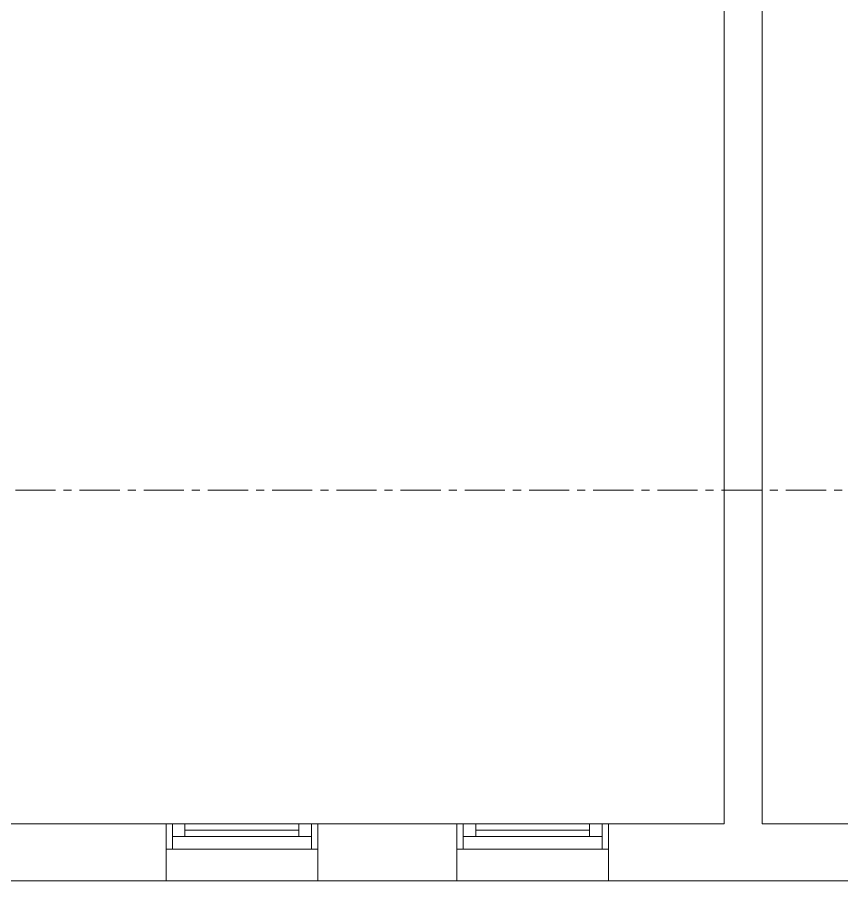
# Model space of a CAD drawing. Header units: millimetres. Extents: x 26027 to 581921, y 7230 to 233891.
# Drawn here: x 495535 to 498797, y 126400 to 129815 of the extents above; entities that cross this region are included whole.
import ezdxf

# ---------------------------------------------------------------- set-up
doc = ezdxf.new("R2010")
doc.units = ezdxf.units.MM
doc.header["$LTSCALE"] = 5
doc.linetypes.add('CENTER', pattern=[50.8, 31.75, -6.35, 6.35, -6.35])
doc.linetypes.add('HIDDEN2', pattern=[0.1875, 0.125, -0.0625])
for name, color, linetype, lineweight in [('Aluminum', 252, 'Continuous', 5), ('Proj', 252, 'HIDDEN2', 5), ('Walls', 252, 'Continuous', 5)]:
    doc.layers.add(name, color=color, linetype=linetype, lineweight=lineweight)
doc.layers.add('axes', color=252, linetype='Continuous')

msp = doc.modelspace()

# ---------------------------------------------------------------- linework, layer by layer
at = {"layer": 'Aluminum'}
for p, q in [((496123.8, 126625.3), (496723.8, 126625.3)), ((496148.8, 126525.3), (496148.8, 126625.3)), ((496198.8, 126575.3), (496198.8, 126625.3)), ((496648.8, 126575.3), (496648.8, 126625.3)), ((496698.8, 126525.3), (496698.8, 126625.3)), ((497873.8, 126625.3), (497273.8, 126625.3)), ((497298.8, 126525.3), (497298.8, 126625.3)), ((497348.8, 126575.3), (497348.8, 126625.3)), ((497798.8, 126575.3), (497798.8, 126625.3)), ((497848.8, 126525.3), (497848.8, 126625.3)), ((496648.8, 126600.3), (496198.8, 126600.3)), ((497348.8, 126600.3), (497798.8, 126600.3)), ((496148.8, 126575.3), (496698.8, 126575.3)), ((497848.8, 126575.3), (497298.8, 126575.3)), ((496123.8, 126525.3), (496723.8, 126525.3)), ((497873.8, 126525.3), (497273.8, 126525.3))]:
    msp.add_line(p, q, dxfattribs=at)
at = {"layer": 'axes', "linetype": 'CENTER', "lineweight": 0}
msp.add_line((581030.5, 127945.3, 2.4), (449113.3, 127945.3, 2.4), dxfattribs=at)
at = {"layer": 'Proj'}
for p, q in [((496723.8, 126400.3), (496123.8, 126400.3)), ((497273.8, 126400.3), (497873.8, 126400.3))]:
    msp.add_line(p, q, dxfattribs=at)
at = {"layer": 'Walls'}
for p, q in [((498331.9, 126625.3), (498331.9, 132530.3)), ((498481.9, 126625.3), (498481.9, 132530.3)), ((496123.8, 126625.3), (494533.8, 126625.3)), ((496123.8, 126625.3), (496123.8, 126400.3)), ((496723.8, 126625.3), (497273.8, 126625.3)), ((496723.8, 126625.3), (496723.8, 126400.3)), ((497273.8, 126625.3), (497273.8, 126400.3)), ((497873.8, 126625.3), (497873.8, 126400.3)), ((497873.8, 126625.3), (498331.9, 126625.3)), ((499463.8, 126625.3), (498481.9, 126625.3)), ((496123.8, 126400.3), (494533.8, 126400.3)), ((497273.8, 126400.3), (496723.8, 126400.3)), ((499463.8, 126400.3), (497873.8, 126400.3))]:
    msp.add_line(p, q, dxfattribs=at)

doc.saveas('drawing.dxf')
